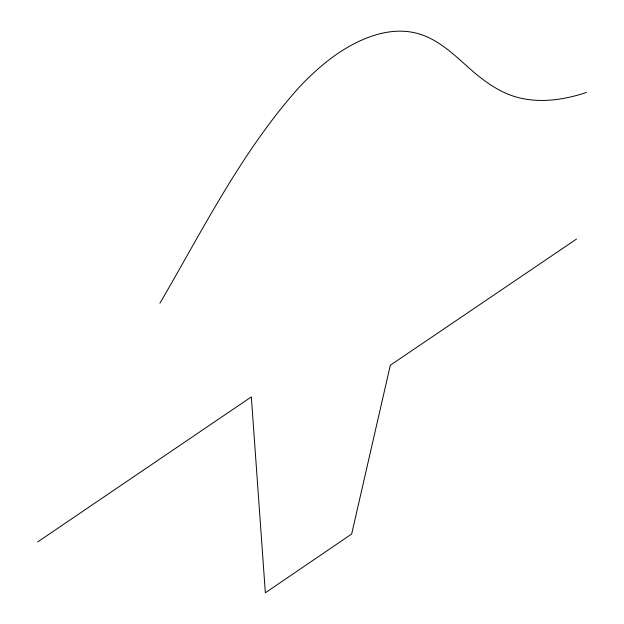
<?xml version="1.0" encoding="UTF-8"?>
<svg xmlns="http://www.w3.org/2000/svg" width="624" height="624" viewBox="0 0 624 624"><rect width="100%" height="100%" fill="white"/><g stroke="black" fill="none" stroke-linecap="round" stroke-linejoin="round"><path stroke-width="0.94" d="M159.908 303.248C203.143 229.195 241.94 150.938 299.684 86.705C321.586 63.656 347.568 42.611 378.745 34.047A1056.861 258.851 -72.8 0 1 409.718 31.863C432.689 34.96 450.489 51.238 466.963 66.175C479.248 77.228 492.406 87.672 507.772 94.084C532.951 104.426 561.226 100.893 586.404 92.477M37.596 541.983L251.332 396.903L265.356 592.8L351.663 534.011L390.32 365.235L576.498 239.062"/></g></svg>
